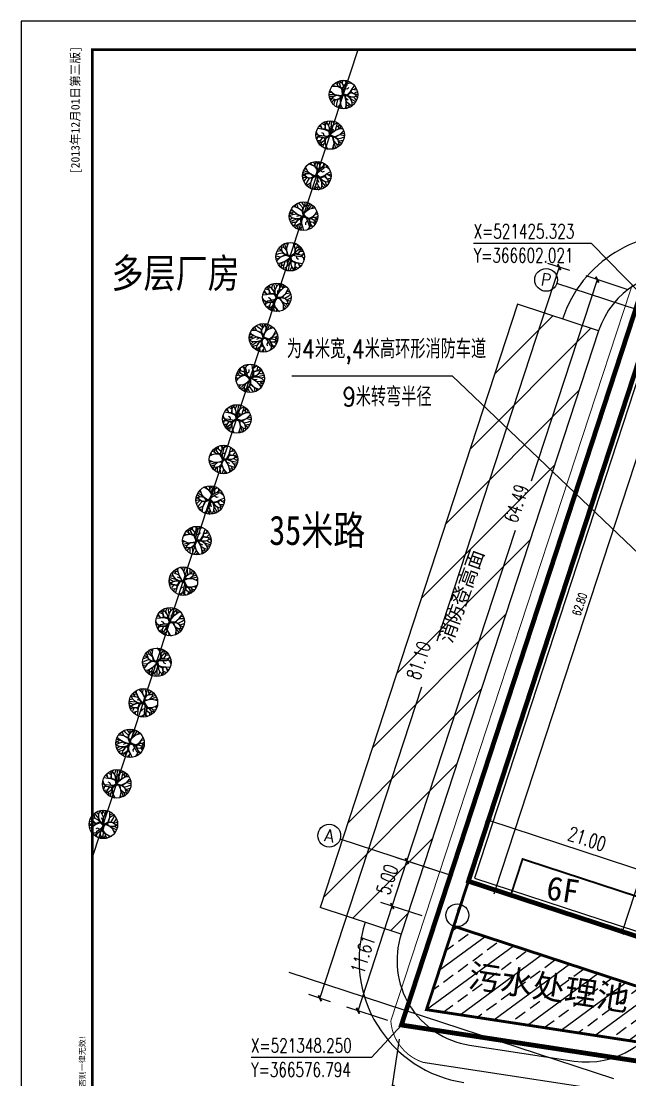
# Model space of a CAD drawing. Extents: x 367348645 to 367600945, y 521264746 to 521442946.
# Drawn here: x 367348645 to 367412817, y 521331347 to 521442946 of the extents above; entities that cross this region are included whole.
import ezdxf
from ezdxf.enums import TextEntityAlignment as Align

# ---------------------------------------------------------------- set-up
doc = ezdxf.new("R2010")
doc.units = 0
doc.header["$LTSCALE"] = 1000
doc.header["$MEASUREMENT"] = 0
doc.linetypes.add('DASH', pattern=[0.35, 0.25, -0.1])
for name, color, linetype in [('0-图框', 4, 'Continuous'), ('AXIS', 3, 'Continuous'), ('AXIS_TEXT', 7, 'Continuous'), ('DIM_COOR', 3, 'Continuous'), ('DLSS', 5, 'Continuous'), ('PUB_DIM', 3, 'Continuous'), ('PUB_TEXT', 7, 'Continuous'), ('PUB_TITLE', 4, 'Continuous'), ('TREE', 74, 'Continuous')]:
    doc.layers.add(name, color=color, linetype=linetype)
doc.styles.add('-宋体', font='SimSun.ttf', dxfattribs={"width": 0.8})
doc.styles.add('_HZTXT', font='txt.shx', dxfattribs={"width": 0.8, "bigfont": 'HZTXT.shx'})
doc.styles.add('_TCH_AXIS', font='COMPLEX', dxfattribs={"bigfont": 'GBCBIG'})
doc.styles.add('_TCH_DIM', font='SIMPLEX', dxfattribs={"bigfont": 'GBCBIG'})
doc.styles.add('_TCH_DIM_T3', font='SIMPLEX', dxfattribs={"width": 0.705882, "bigfont": 'GBCBIG'})
doc.styles.add('COMPLEX', font='COMPLEX')
doc.styles.add('DIM_FONT', font='SIMPLEX', dxfattribs={"width": 0.7, "bigfont": 'GBCBIG'})
doc.styles.add('TQ', font='SIMHEI.TTF')
doc.styles.add('图框字型st', font='NSimSun.ttf')
doc.dimstyles.new('_TCH_ARCH_MM_M&&500', dxfattribs={"dimtxt": 1487.5, "dimasz": 500, "dimexe": 1250, "dimexo": 1500, "dimgap": 631.25, "dimtad": 1, "dimlfac": 0.001, "dimzin": 0, "dimdsep": 46, "dimtxsty": '_TCH_DIM_T3', "dimblk": 'ARCHTICK', "dimcen": 0.09, "dimclrt": 7, "dimazin": 2, "dimtfac": 1, "dimtdec": 0, "dimtix": 1, "dimtmove": 2, "dimatfit": 3, "dimldrblk": 'ARCHTICK', "dimfxl": 1, "dimtolj": 1, "dimtzin": 0, "dimarcsym": 0})
doc.dimstyles.new('DIMN300', dxfattribs={"dimscale": 3, "dimtxt": 300, "dimasz": 1, "dimexe": 250, "dimexo": 300, "dimgap": 150, "dimtad": 1, "dimdec": 0, "dimzin": 0, "dimdsep": 46, "dimtxsty": 'DIM_FONT', "dimblk": '_DIMX', "dimcen": 0.09, "dimclrt": 7, "dimadec": 0, "dimazin": 0, "dimtfac": 1, "dimtdec": 0, "dimtix": 1, "dimtmove": 2, "dimatfit": 3, "dimldrblk": '_DIMX', "dimfxl": 1, "dimtolj": 1, "dimtzin": 0, "dimarcsym": 0})

# ---------------------------------------------------------------- blocks, each defined once
blk = doc.blocks.new('$植物$00000094')
for p, q in [((-524, 743, 0), (-671, 837, 0)), ((-524, 583, 0), (-524, 930, 0)), ((-203, 770, 0), (-390, 970, 0)), ((-256, 516, 0), (-176, 850, 0)), ((-176, 850, 0), (-203, 1050, 0)), ((-176, 850, 0), (38, 1064, 0)), ((-42, 970, 0), (-96, 1064, 0)), ((52, 770, 0), (-42, 970, 0)), ((38, 770, 0), (212, 970, 0)), ((212, 970, 0), (172, 1050, 0)), ((199, 556, 0), (359, 997, 0)), ((453, 716, 0), (480, 957, 0)), ((-805, 21, 0), (-1072, 48, 0)), ((-952, 289, 0), (-1059, 235, 0)), ((-938, 115, 0), (-1059, -72, 0)), ((-952, 302, 0), (-952, 489, 0)), ((-805, 35, 0), (-952, 302, 0)), ((-805, 35, 0), (-952, 289, 0)), ((-765, 142, 0), (-938, 115, 0)), ((-403, -139, 0), (-805, 35, 0)), ((-443, -179, 0), (-805, 21, 0)), ((-551, 583, 0), (-791, 703, 0)), ((-470, 21, 0), (-765, 142, 0)), ((-484, 222, 0), (-591, 315, 0)), ((-310, 489, 0), (-551, 583, 0)), ((-510, 569, 0), (-524, 743, 0)), ((-283, 529, 0), (-524, 583, 0)), ((-470, 35, 0), (-484, 222, 0)), ((-270, -72, 0), (-470, 35, 0)), ((-203, -72, 0), (-470, 21, 0)), ((-42, 8, 0), (-403, -139, 0)), ((-310, 516, 0), (-203, 770, 0)), ((-243, 489, 0), (-310, 516, 0)), ((-29, 275, 0), (-310, 489, 0)), ((-2, 329, 0), (-256, 516, 0)), ((-176, 409, 0), (-243, 489, 0)), ((-122, 382, 0), (-176, 409, 0)), ((-69, 355, 0), (-122, 382, 0)), ((-42, 289, 0), (-69, 355, 0)), ((-56, -5, 0), (-29, 275, 0)), ((-42, 8, 0), (11, 315, 0)), ((92, 115, 0), (-15, -19, 0)), ((-15, 35, 0), (346, -233, 0)), ((-15, 21, 0), (292, -166, 0)), ((-2, -45, 0), (52, 88, 0)), ((0, 2, 0), (52, 315, 0)), ((0, 2, 0), (25, 289, 0)), ((11, 315, 0), (65, 556, 0)), ((25, 289, 0), (78, 556, 0)), ((25, 115, 0), (480, 289, 0)), ((65, 556, 0), (38, 770, 0)), ((38, -45, 0), (52, 382, 0)), ((78, 556, 0), (52, 770, 0)), ((52, 315, 0), (225, 569, 0)), ((52, 382, 0), (199, 543, 0)), ((52, 88, 0), (480, 275, 0)), ((199, 543, 0), (453, 716, 0)), ((212, 168, 0), (346, 409, 0)), ((225, 569, 0), (493, 743, 0)), ((480, 289, 0), (613, 529, 0)), ((480, 275, 0), (854, 342, 0)), ((480, 275, 0), (854, 329, 0)), ((493, 743, 0), (734, 783, 0)), ((493, 275, 0), (747, 329, 0)), ((613, 529, 0), (747, 756, 0)), ((613, 503, 0), (894, 583, 0)), ((734, -126, 0), (1042, 75, 0)), ((747, 329, 0), (854, 703, 0)), ((854, 342, 0), (948, 476, 0)), ((854, 329, 0), (1015, 302, 0)), ((-831, -259, 0), (-1059, -219, 0)), ((-818, -433, 0), (-992, -326, 0)), ((-831, -259, 0), (-952, -500, 0)), ((-684, -580, 0), (-912, -567, 0)), ((-631, -72, 0), (-831, -259, 0)), ((-617, -86, 0), (-831, -246, 0)), ((-497, -313, 0), (-818, -433, 0)), ((-805, -446, 0), (-818, -660, 0)), ((-484, -286, 0), (-805, -446, 0)), ((-671, -580, 0), (-738, -767, 0)), ((-497, -460, 0), (-684, -580, 0)), ((-537, -500, 0), (-658, -580, 0)), ((-497, -807, 0), (-631, -874, 0)), ((-430, -139, 0), (-617, -86, 0)), ((-470, -166, 0), (-537, -500, 0)), ((-524, -487, 0), (-497, -807, 0)), ((-377, -166, 0), (-510, -446, 0)), ((-510, -446, 0), (-484, -807, 0)), ((-390, -139, 0), (-497, -460, 0)), ((-417, -152, 0), (-497, -406, 0)), ((-457, -192, 0), (-497, -313, 0)), ((-430, -206, 0), (-497, -500, 0)), ((-484, -807, 0), (-417, -1021, 0)), ((-350, -152, 0), (-457, -192, 0)), ((-15, -5, 0), (-443, -179, 0)), ((-29, -72, 0), (-430, -206, 0)), ((-42, -32, 0), (-377, -166, 0)), ((-29, -59, 0), (-350, -152, 0)), ((25, -86, 0), (-270, -72, 0)), ((-29, -32, 0), (-203, -72, 0)), ((118, -714, 0), (-96, -1075, 0)), ((-56, -5, 0), (292, -192, 0)), ((-15, -59, 0), (185, -192, 0)), ((-2, -86, 0), (359, -246, 0)), ((118, -126, 0), (132, -286, 0)), ((185, -192, 0), (118, -714, 0)), ((132, -126, 0), (159, -714, 0)), ((145, -139, 0), (145, -487, 0)), ((145, -487, 0), (319, -754, 0)), ((159, -513, 0), (306, -754, 0)), ((159, -714, 0), (212, -1088, 0)), ((292, -166, 0), (480, -380, 0)), ((292, -192, 0), (466, -393, 0)), ((306, -192, 0), (734, -112, 0)), ((306, -754, 0), (600, -901, 0)), ((319, -754, 0), (346, -1021, 0)), ((346, -233, 0), (734, -112, 0)), ((359, -246, 0), (466, -406, 0)), ((466, -393, 0), (506, -567, 0)), ((480, -380, 0), (506, -553, 0)), ((480, -393, 0), (827, -393, 0)), ((493, -580, 0), (493, -847, 0)), ((506, -553, 0), (640, -740, 0)), ((506, -567, 0), (720, -593, 0)), ((640, -740, 0), (747, -781, 0)), ((720, -593, 0), (881, -607, 0)), ((734, -112, 0), (921, -19, 0)), ((734, -112, 0), (1055, -273, 0)), ((827, -393, 0), (1015, -366, 0)), ((921, -19, 0), (1055, -126, 0)), ((11, -914, 0), (65, -1088, 0)), ((493, -847, 0), (466, -981, 0))]:
    blk.add_line(p, q)
blk.add_circle((0, 2, 0), 1086)
blk = doc.blocks.new('_ArchTick')
at = {"color": 0, "linetype": 'ByBlock', "const_width": 0.4}
blk.add_lwpolyline([(-0.5, -0.5), (0.5, 0.5)], dxfattribs=at)
blk = doc.blocks.new('*D12')
at = {"color": 0, "linetype": 'ByBlock'}
for p, q in [((366584326, 521074748), (366586351, 521080934)), ((366585962, 521079746), (366605920, 521073214)), ((366604284, 521068215), (366606309, 521074402))]:
    blk.add_line(p, q, dxfattribs=at)
at = {"layer": 'Defpoints', "color": 0, "linetype": 'ByBlock'}
for p in [(366583859, 521073322), (366605920, 521073214), (366603818, 521066790)]:
    blk.add_point(p, dxfattribs=at)
at = {"color": 0, "linetype": 'ByBlock', "xscale": 500, "yscale": 500, "zscale": 500}
for p, rotation in [((366585962, 521079746), 161.8760520967968), ((366605920, 521073214), 341.8760520967968)]:
    blk.add_blockref('_ArchTick', p, dxfattribs=dict(at, rotation=rotation))
at = {"color": 7, "linetype": 'ByBlock', "insert": (366596369, 521077787), "char_height": 1487.5, "attachment_point": 5, "rotation": 341.87605, "style": '_TCH_DIM_T3'}
blk.add_mtext('\\A1;21.00', dxfattribs=at)
blk = doc.blocks.new('*D13')
at = {"color": 0, "linetype": 'ByBlock'}
for p, q in [((366616390, 521110024), (366612898, 521111167)), ((366600088, 521068011), (366614086, 521110778)), ((366602392, 521067256), (366598900, 521068399))]:
    blk.add_line(p, q, dxfattribs=at)
at = {"layer": 'Defpoints', "color": 0, "linetype": 'ByBlock'}
for p in [(366614086, 521110778), (366617816, 521109557), (366603818, 521066790)]:
    blk.add_point(p, dxfattribs=at)
at = {"color": 0, "linetype": 'ByBlock', "xscale": 500, "yscale": 500, "zscale": 500}
for p, rotation in [((366614086, 521110778), 71.87605209660475), ((366600088, 521068011), 251.8760520966048)]:
    blk.add_blockref('_ArchTick', p, dxfattribs=dict(at, rotation=rotation))
at = {"color": 7, "linetype": 'ByBlock', "insert": (366605780, 521089822), "char_height": 1487.5, "attachment_point": 5, "rotation": 71.87605, "style": '_TCH_DIM_T3'}
blk.add_mtext('\\A1;45.00', dxfattribs=at)
blk = doc.blocks.new('*D22')
at = {"color": 0, "linetype": 'ByBlock'}
for p, q in [((367405371, 521417009), (367392468, 521377589)), ((367406479, 521416646), (367404183, 521417398)), ((367380144, 521339936), (367390893, 521372778)), ((367381252, 521339573), (367378956, 521340325))]:
    blk.add_line(p, q, dxfattribs=at)
at = {"layer": 'Defpoints', "color": 0, "linetype": 'ByBlock'}
for p in [(367405371, 521417009), (367407904, 521416180), (367382677, 521339107)]:
    blk.add_point(p, dxfattribs=at)
at = {"color": 0, "linetype": 'ByBlock', "xscale": 500, "yscale": 500, "zscale": 500}
for p, rotation in [((367405371, 521417009), 71.87605209656078), ((367380144, 521339936), 251.8760520965608)]:
    blk.add_blockref('_ArchTick', p, dxfattribs=dict(at, rotation=rotation))
at = {"color": 7, "linetype": 'ByBlock', "insert": (367390562, 521375550), "char_height": 1487.5, "attachment_point": 5, "rotation": 71.87605, "style": '_TCH_DIM_T3'}
blk.add_mtext('\\A1;81.10', dxfattribs=at)
blk = doc.blocks.new('*D31')
at = {"color": 0, "linetype": 'ByBlock'}
for p, q in [((367388507, 521335641), (367387543, 521329336)), ((367387732, 521330571), (367535335, 521308009)), ((367536110, 521313080), (367535146, 521306774))]:
    blk.add_line(p, q, dxfattribs=at)
at = {"layer": 'Defpoints', "color": 0, "linetype": 'ByBlock'}
for p in [(367388734, 521337124), (367536337, 521314562), (367535335, 521308009)]:
    blk.add_point(p, dxfattribs=at)
at = {"color": 0, "linetype": 'ByBlock', "xscale": 500, "yscale": 500, "zscale": 500}
for p, rotation in [((367387732, 521330571), 171.3092696684677), ((367535335, 521308009), 351.3092696684677)]:
    blk.add_blockref('_ArchTick', p, dxfattribs=dict(at, rotation=rotation))
at = {"color": 7, "linetype": 'ByBlock', "insert": (367470240, 521319446), "char_height": 1487.5, "attachment_point": 5, "rotation": 351.30927, "style": '_TCH_DIM_T3'}
blk.add_mtext('\\A1;149.32', dxfattribs=at)
blk = doc.blocks.new('*D32')
at = {"color": 0, "linetype": 'ByBlock'}
for p, q in [((367412535, 521414664), (367408197, 521416084)), ((367409385, 521415695), (367402429, 521394444)), ((367389323, 521354401), (367400746, 521389300)), ((367392473, 521353370), (367388135, 521354790))]:
    blk.add_line(p, q, dxfattribs=at)
at = {"layer": 'Defpoints', "color": 0, "linetype": 'ByBlock'}
for p in [(367409385, 521415695), (367413961, 521414197), (367393899, 521352903)]:
    blk.add_point(p, dxfattribs=at)
at = {"color": 0, "linetype": 'ByBlock', "xscale": 500, "yscale": 500, "zscale": 500}
for p, rotation in [((367409385, 521415695), 71.87605209656064), ((367389323, 521354401), 251.8760520965606)]:
    blk.add_blockref('_ArchTick', p, dxfattribs=dict(at, rotation=rotation))
at = {"color": 7, "linetype": 'ByBlock', "insert": (367400849, 521392113), "char_height": 1487.5, "attachment_point": 5, "rotation": 71.87605, "style": '_TCH_DIM_T3'}
blk.add_mtext('\\A1;64.49', dxfattribs=at)
blk = doc.blocks.new('*D33')
at = {"color": 0, "linetype": 'ByBlock'}
for p, q in [((366575829, 521070694), (366577383, 521075442)), ((366580533, 521074411), (366576195, 521075831)), ((366578979, 521069663), (366574641, 521071083))]:
    blk.add_line(p, q, dxfattribs=at)
at = {"layer": 'Defpoints', "color": 0, "linetype": 'ByBlock'}
for p in [(366577383, 521075442), (366581959, 521073944), (366580404, 521069196)]:
    blk.add_point(p, dxfattribs=at)
at = {"color": 0, "linetype": 'ByBlock', "xscale": 500, "yscale": 500, "zscale": 500}
for p, rotation in [((366577383, 521075442), 71.87605209649774), ((366575829, 521070694), 251.8760520964977)]:
    blk.add_blockref('_ArchTick', p, dxfattribs=dict(at, rotation=rotation))
at = {"color": 7, "linetype": 'ByBlock', "insert": (366575299, 521073496), "char_height": 1487.5, "attachment_point": 5, "rotation": 71.87605, "style": '_TCH_DIM_T3'}
blk.add_mtext('\\A1;5.00', dxfattribs=at)
blk = doc.blocks.new('*D34')
at = {"color": 0, "linetype": 'ByBlock'}
for p, q in [((366578979, 521069663), (366574641, 521071083)), ((366572218, 521059663), (366575829, 521070694)), ((366575368, 521058632), (366571030, 521060052))]:
    blk.add_line(p, q, dxfattribs=at)
at = {"layer": 'Defpoints', "color": 0, "linetype": 'ByBlock'}
for p in [(366575829, 521070694), (366580404, 521069196), (366576794, 521058166)]:
    blk.add_point(p, dxfattribs=at)
at = {"color": 0, "linetype": 'ByBlock', "xscale": 500, "yscale": 500, "zscale": 500}
for p, rotation in [((366575829, 521070694), 71.87605209658872), ((366572218, 521059663), 251.8760520965887)]:
    blk.add_blockref('_ArchTick', p, dxfattribs=dict(at, rotation=rotation))
at = {"color": 7, "linetype": 'ByBlock', "insert": (366572717, 521065606), "char_height": 1487.5, "attachment_point": 5, "rotation": 71.87605, "style": '_TCH_DIM_T3'}
blk.add_mtext('\\A1;11.61', dxfattribs=at)
blk = doc.blocks.new('_DIMX')
blk.add_line((-150, 0), (150, 0))
blk.add_lwpolyline([(-70, -70), (70, 70)])
blk = doc.blocks.new('*D36')
at = {"color": 0, "linetype": 'ByBlock'}
for p, q in [((367416190, 521411684), (367418864, 521410809)), ((367418150, 521411039), (367398617, 521351362)), ((367396655, 521352001), (367399329, 521351126))]:
    blk.add_line(p, q, dxfattribs=at)
at = {"layer": 'Defpoints', "color": 0, "linetype": 'ByBlock'}
for p in [(367415334, 521411964), (367395799, 521352281), (367398616, 521351359)]:
    blk.add_point(p, dxfattribs=at)
at = {"color": 0, "linetype": 'ByBlock', "xscale": 3, "yscale": 3, "zscale": 3}
for p, rotation in [((367418151, 521411042), 71.87605209644578), ((367398616, 521351359), 251.8760520964458)]:
    blk.add_blockref('_DIMX', p, dxfattribs=dict(at, rotation=rotation))
at = {"color": 7, "linetype": 'ByBlock', "insert": (367407528, 521381481), "char_height": 900, "attachment_point": 5, "rotation": 71.87605, "style": 'DIM_FONT'}
blk.add_mtext('\\A1;62.80', dxfattribs=at)
blk = doc.blocks.new('_AXISO')
blk.add_circle((0, 0), 0.5)
at = {"layer": 'AXIS_TEXT', "style": 'COMPLEX', "width": 1.041667}
blk.add_attdef('A', text='', height=0.56, dxfattribs=at).set_placement((-0.25, -0.28), (0.25, -0.28), align=Align.FIT)

msp = doc.modelspace()

# ---------------------------------------------------------------- hatches: boundary and pattern name
h = msp.add_hatch()
h.set_pattern_fill('ANSI31', color=9, scale=30000, style=0)
h.set_pattern_definition([(45, (-462559.2, 3448.6), (-2651.65043, 2651.65043), [])])
h.paths.add_polyline_path([(367409527.936, 521410297.42), (367400974.464, 521413097.083), (367380162.203, 521349511.901), (367388715.675, 521346712.238)])
h.paths.add_polyline_path([(367394583.501, 521376721.46), (367398454.096, 521387461.98), (367395655.289, 521388470.595), (367391784.694, 521377730.075)], flags=24)
h = msp.add_hatch()
h.set_pattern_fill('ANSI33', color=6, scale=800)
h.set_pattern_definition([(36.31, (367391368.8, 521338744.7), (-1504.06, 2046.8), []), (36.31, (367393144.3, 521338473.4), (-1504.06, 2046.8), [1270, -635])])
h.paths.add_polyline_path([(367394248.336, 521347542.146), (367391368.833, 521338744.749), (367421476.713, 521334142.783), (367422157.975, 521338396.577)])
h.paths.add_polyline_path([(367394950.265, 521340055.943), (367414022.526, 521337140.635), (367414765.225, 521341999.454), (367395692.964, 521344914.762)], flags=24)

# ---------------------------------------------------------------- linework, layer by layer
at = {"color": 3}
for p, q in [((367400974.464, 521413097.083), (367380162.203, 521349511.901)), ((367409527.936, 521410297.42), (367400974.464, 521413097.083)), ((367409527.936, 521410297.42), (367388715.675, 521346712.238)), ((367388715.675, 521346712.238), (367380162.203, 521349511.901)), ((367395909.297, 521335015.9), (367406932.08, 521333331.077))]:
    msp.add_line(p, q, dxfattribs=at)
for p, q in [((367377184.94, 521405571.069), (367394085.448, 521405571.069)), ((367429237.451, 521372017.605), (367394085.448, 521405571.069)), ((367376877.547, 521342691.364), (367411091.436, 521331492.711))]:
    msp.add_line(p, q)
for points in [[(367356144.58, 521439945.751), (367576944.58, 521439945.751), (367576944.58, 521267745.751), (367356144.58, 521267745.751), (367356144.58, 521439945.751)], [(367534662.178, 521316842.479), (367546145.774, 521391969.407), (367415334.479, 521411964.086), (367395799.44, 521352281.045), (367415757.541, 521345748.498)]]:
    msp.add_lwpolyline(points)
at = {"color": 1, "linetype": 'DASH', "ltscale": 5, "const_width": 500}
msp.add_lwpolyline([(367548425.014, 521393644.251), (367536337.014, 521314563.251), (367388734.014, 521337124.251), (367413961.014, 521414197.251)], close=True, dxfattribs=at)
at = {"color": 2, "linetype": 'DASH', "ltscale": 5, "const_width": 300}
for points in [[(367546145.774, 521391969.407), (367534662.177, 521316842.476), (367391368.833, 521338744.749), (367415334.479, 521411964.086)], [(367391368.833, 521338744.749), (367421476.713, 521334142.783), (367422157.975, 521338396.577), (367394248.336, 521347542.146)]]:
    msp.add_lwpolyline(points, close=True, dxfattribs=at)
at = {"color": 4, "const_width": 500}
msp.add_lwpolyline([(367517478.384, 521396351.255), (367415334.479, 521411964.086), (367395799.44, 521352281.045), (367415757.541, 521345748.498), (367429755.857, 521388515.859), (367514305.265, 521375592.37)], close=True, dxfattribs=at)
msp.add_lwpolyline([(367516908.574, 521395932.544), (367415677.845, 521411405.795), (367396430.169, 521352600.701), (367415437.885, 521346379.228), (367429412.491, 521389074.15), (367513886.556, 521376162.177)], close=True)
at = {"color": 4, "const_width": 200}
msp.add_lwpolyline([(367417001.657, 521349550.099), (367401510.21, 521354619.846), (367400266.12, 521350818.592)], dxfattribs=at)
at = {"color": 3}
for centre, radius, start, end in [((367418081.408, 521407497.757), 13000, 81.30952787, 161.8760521), ((367418081.408, 521407497.757), 9000, 81.30952787, 161.8760521), ((367397269.147, 521343912.574), 13000, 161.8760521, 261.30964678), ((367397269.147, 521343912.574), 9000, 161.8760521, 261.30964678), ((367408291.929, 521342227.751), 9000, 261.30964678, 341.8760521)]:
    msp.add_arc(centre, radius, start, end, dxfattribs=at)
at = {"layer": '0-图框'}
msp.add_lwpolyline([(367348644.58, 521264745.751), (367600944.58, 521264745.751), (367600944.58, 521442945.751), (367348644.58, 521442945.751)], close=True, dxfattribs=at)
at = {"layer": '0-图框', "const_width": 300}
msp.add_lwpolyline([(367356144.58, 521267745.751), (367597944.58, 521267745.751), (367597944.58, 521439945.751), (367356144.58, 521439945.751)], close=True, dxfattribs=at)
at = {"layer": 'AXIS'}
for p, q in [((367416534.347, 521411571.11), (367405129.686, 521415303.9)), ((367398731.918, 521361240.292), (367394999.128, 521349835.632)), ((367393672.957, 521352976.827), (367382268.297, 521356709.618))]:
    msp.add_line(p, q, dxfattribs=at)
at = {"layer": 'DIM_COOR', "color": 3}
for p, q in [((367408775.967, 521419525.457), (367396345.967, 521419525.457)), ((367413961.014, 521414197.251), (367408775.967, 521419525.457)), ((367388734.014, 521337124.251), (367385584.347, 521333687.72)), ((367385584.347, 521333687.72), (367372879.347, 521333687.72))]:
    msp.add_line(p, q, dxfattribs=at)
at = {"layer": 'DLSS', "color": 0, "linetype": 'Continuous'}
for p, q in [((367356144.58, 521354700.143, 1534), (367384186.95, 521439945.751, 1534)), ((367390992.383, 521333200.896), (367450884.383, 521324059.896))]:
    msp.add_line(p, q, dxfattribs=at)
at = {"layer": 'DLSS', "color": 0, "linetype": 'Continuous', "const_width": 100, "flags": 128}
msp.add_lwpolyline([(367413083.383, 521415188.896), (367387617.383, 521337561.896)], dxfattribs=at)
msp.add_lwpolyline([(367387617.383, 521337561.896, 0.0688535184), (367387894.216, 521336233.356, 0.0688535184), (367388521.383, 521335029.896, 0.0790897358), (367389611.318, 521333918.735, 0.0790897357), (367390992.383, 521333200.896)], format="xyb", dxfattribs=at)
msp.add_lwpolyline([(367387617.383, 521337561.896, 0.0688535184), (367387894.216, 521336233.356, 0.0688535184), (367388521.383, 521335029.896, 0.0790897358), (367389611.318, 521333918.735, 0.0790897357), (367390992.383, 521333200.896)], format="xyb", dxfattribs=at)
at = {"layer": 'PUB_TITLE', "color": 4}
msp.add_lwpolyline([(367348644.58, 521264745.751), (367600944.58, 521264745.751), (367600944.58, 521442945.751), (367348644.58, 521442945.751)], close=True, dxfattribs=at)
at = {"layer": 'PUB_TITLE', "color": 4, "const_width": 300}
msp.add_lwpolyline([(367356144.58, 521267745.751), (367597944.58, 521267745.751), (367597944.58, 521439945.751), (367356144.58, 521439945.751)], close=True, dxfattribs=at)

# ---------------------------------------------------------------- block references
at = {"layer": 'AXIS'}
ref = msp.add_blockref('_AXISO', (367403989.22, 521415677.179), dxfattribs=dict(at, xscale=2400, yscale=2400, zscale=2400, rotation=351.3099999999999))
ref.add_attrib('A', 'P', dxfattribs={"layer": 'AXIS_TEXT', "height": 1336.325, "rotation": 351.31000001, "style": '_TCH_AXIS', "width": 0.941176}).set_placement((367403385.036, 521415093.603), (367404391.501, 521414939.772), align=Align.FIT)
ref = msp.add_blockref('_AXISO', (367381127.831, 521357082.897), dxfattribs=dict(at, xscale=2400, yscale=2400, zscale=2400, rotation=351.3099999999999))
ref.add_attrib('A', 'A', dxfattribs={"layer": 'AXIS_TEXT', "height": 1336.325, "rotation": 351.31000001, "style": '_TCH_AXIS', "width": 0.888889}).set_placement((367380523.647, 521356499.32), (367381530.112, 521356345.489), align=Align.FIT)
ref = msp.add_blockref('_AXISO', (367394625.849, 521348695.166), dxfattribs=dict(at, xscale=2400, yscale=2400, zscale=2400, rotation=351.3099999999999))
ref.add_attrib('A', '1', dxfattribs={"layer": 'AXIS_TEXT', "height": 1634.314, "rotation": 351.31, "style": '_TCH_AXIS', "width": 0.555556}).set_placement((367394310.058, 521347916.785), (367394694.714, 521347857.993), align=Align.FIT)
at = {"layer": 'TREE', "xscale": 1.380810017685184, "yscale": 1.380810017685184, "zscale": 1.380810017685184}
for p, rotation in [((367382629.591, 521435211.559, 1534), 260.0543229468672), ((367381223.404, 521430936.909, 1534), 12.56874294259468), ((367379817.216, 521426662.258, 1534), 238.1139561143834), ((367378411.028, 521422387.608, 1534), 132.059694204535), ((367377004.84, 521418112.958, 1534), 192.101809747612), ((367375598.653, 521413838.307, 1534), 32.38868373668631), ((367374192.465, 521409563.657, 1534), 142.6837977233192), ((367372786.277, 521405289.006, 1534), 303.4076967680899), ((367371380.09, 521401014.356, 1534), 11.83263649403363), ((367369973.902, 521396739.706, 1534), 279.083223975341), ((367368567.714, 521392465.055, 1534), 229.7421185949278), ((367367161.526, 521388190.405, 1534), 274.1392254402295), ((367365755.339, 521383915.754, 1534), 96.28711813715016), ((367364349.151, 521379641.104, 1534), 27.81823175756095), ((367362942.963, 521375366.453, 1534), 200.5945005645924), ((367361536.776, 521371091.803, 1534), 103.9008758812219), ((367360130.588, 521366817.153, 1534), 138.8714255195776), ((367358724.4, 521362542.502, 1534), 16.39210180974761), ((367357318.212, 521358267.852, 1534), 57.46024964140751)]:
    msp.add_blockref('$植物$00000094', p, dxfattribs=dict(at, rotation=rotation))

# ---------------------------------------------------------------- texts
at = {"color": 7, "style": 'TQ'}
for s, p in [('6F', (367403884.19, 521350403.926, -11092.77)), ('污水处理池', (367395676.194, 521341159.49, -11092.77))]:
    msp.add_text(s, height=2500, rotation=351.30927088, dxfattribs=at).set_placement(p)
at = {"layer": '0-图框', "style": '图框字型st', "oblique": 0}
msp.add_text('[2013年12月01日第三版]', height=900, rotation=90, dxfattribs=at).set_placement((367354801.362, 521426821.411))
at = {"layer": '0-图框', "style": '-宋体'}
msp.add_text('本图版权属深圳德普思建筑设计有限公司所有，除本工程外对本图的任何其它用途和复制，必须获得深圳德普思建筑设计有限公司的书面许可。本图需加盖本院出图签章，否则一律无效!', height=600, rotation=90, dxfattribs=at).set_placement((367355393.763, 521267581.004))
at = {"layer": 'PUB_TEXT'}
for s, height, style, width, p in [('X=521425.323', 1487.5, '_TCH_DIM', 0.705882, (367396345.967, 521420050.457)), ('多层厂房', 3096.2025, '-宋体', 0.8, (367358171.187, 521414835.504)), ('Y=366602.021', 1487.5, '_TCH_DIM', 0.705882, (367396345.967, 521417512.957)), ('为4米宽,4米高环形消防车道', 2000, '_HZTXT', 0.8, (367376643.871, 521407395.512)), ('9米转弯半径', 2000, '_HZTXT', 0.8, (367382545.286, 521402350.503)), ('35米路', 3096.2025, '-宋体', 0.8, (367374800.726, 521387732.436)), ('X=521348.250', 1487.5, '_TCH_DIM', 0.705882, (367372879.347, 521334212.72)), ('Y=366576.794', 1487.5, '_TCH_DIM', 0.705882, (367372879.347, 521331675.22))]:
    msp.add_text(s, height=height, dxfattribs=dict(at, style=style, width=width)).set_placement(p)
at = {"layer": 'PUB_TEXT', "style": '-宋体'}
msp.add_text('消防登高面', height=1500, rotation=70.18219856, dxfattribs=at).set_placement((367394022.606, 521377291.195, -8.433))

# ---------------------------------------------------------------- dimensions: what is measured, and where the dimension line sits
dim = msp.add_aligned_dim(p1=(367415334.479, 521411964.086), p2=(367395799.44, 521352281.045), distance=2963.555, text='62.80', dimstyle='DIMN300')
dim.commit()
dim.dimension.update_dxf_attribs({"geometry": '*D36', "text_midpoint": (367407528.133, 521381480.648)})
at = {"layer": 'PUB_DIM'}
for base, p1, p2, angle, text, picture, middle in [((367405370.727, 521417008.964), (367382677.174, 521339106.733), (367407904.174, 521416179.733), 71.8760521, '81.10', '*D22', (367390561.824, 521375549.88)), ((367409385.249, 521415694.958), (367393898.668, 521352903.193), (367413961.014, 521414197.251), 71.8760521, '64.49', '*D32', (367400849.181, 521392113.499)), ((367535335.208, 521308009.328), (367388734.014, 521337124.251), (367536336.866, 521314562.279), 351.30926967, '149.32', '*D31', (367470239.945, 521319445.982))]:
    dim = msp.add_linear_dim(base=base, p1=p1, p2=p2, angle=angle, text=text, dimstyle='_TCH_ARCH_MM_M&&500', dxfattribs=at)
    dim.commit()
    dim.dimension.update_dxf_attribs({"geometry": picture, "text_midpoint": middle, "dimtype": 161})
dim = msp.add_linear_dim(base=(367426026.17, 521389736.634), p1=(367415757.541, 521345748.498), p2=(367429755.857, 521388515.859), angle=71.8760521, text='45.00', dimstyle='_TCH_ARCH_MM_M&&500', override={"dimgap": 0}, dxfattribs=at)
dim.commit()
dim.dimension.update_dxf_attribs({"geometry": '*D13', "text_midpoint": (367417720.232, 521368780.68), "dimtype": 161, "text_rotation": 71.8760521, "insert": (811940.014, 278958.739)})
for p1, p2, distance, text, picture, middle in [((367395799.44, 521352281.045), (367415757.541, 521345748.498), 6759.458, '21.00', '*D12', (367408308.906, 521356745.644)), ((367392344.496, 521348154.918), (367393898.668, 521352903.193), 4814.64, '5.00', '*D33', (367387239.036, 521352454.49)), ((367388734.014, 521337124.251), (367392344.496, 521348154.918), 4814.64, '11.61', '*D34', (367384656.709, 521344565.019))]:
    dim = msp.add_aligned_dim(p1=p1, p2=p2, distance=distance, text=text, dimstyle='_TCH_ARCH_MM_M&&500', dxfattribs=at)
    dim.commit()
    dim.dimension.update_dxf_attribs({"geometry": picture, "text_midpoint": middle, "insert": (811940.014, 278958.739)})

doc.saveas('drawing.dxf')
